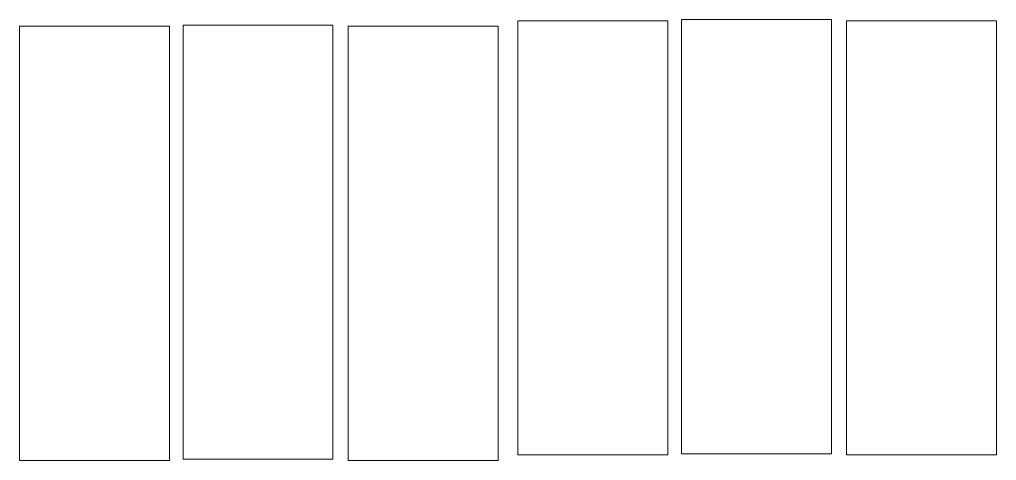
# Model space of a CAD drawing. Header units: inches. Extents: x 3.57 to 6.83, y 5.51 to 6.98.
import ezdxf

# ---------------------------------------------------------------- set-up
doc = ezdxf.new("R2010")
doc.units = ezdxf.units.IN
doc.header["$MEASUREMENT"] = 0

msp = doc.modelspace()

# ---------------------------------------------------------------- linework, layer by layer
at = {"color": 1, "lineweight": 5}
for points in [[(5.7362, 5.5285), (5.2362, 5.5285), (5.2362, 6.9785), (5.7362, 6.9785)], [(6.2816, 5.5327), (5.7816, 5.5327), (5.7816, 6.9827), (6.2816, 6.9827)], [(6.8324, 5.5288), (6.3324, 5.5288), (6.3324, 6.9788), (6.8324, 6.9788)], [(4.0734, 5.51), (3.5734, 5.51), (3.5734, 6.96), (4.0734, 6.96)], [(4.6188, 5.5142), (4.1188, 5.5142), (4.1188, 6.9642), (4.6188, 6.9642)], [(5.1696, 5.5103), (4.6696, 5.5103), (4.6696, 6.9603), (5.1696, 6.9603)]]:
    msp.add_lwpolyline(points, close=True, dxfattribs=at)

doc.saveas('drawing.dxf')
